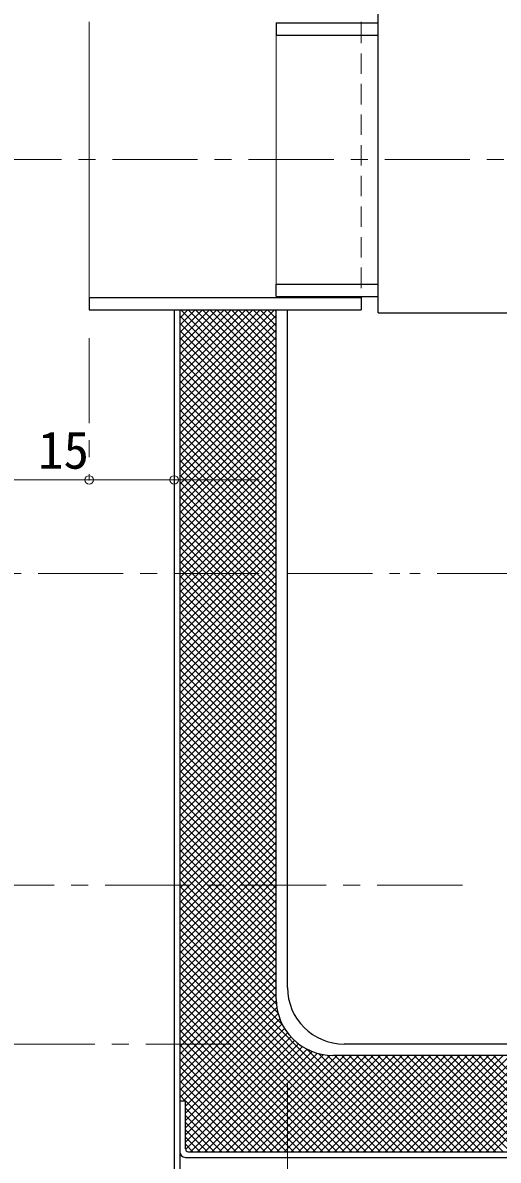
# Model space of a CAD drawing. Units: millimetres, scale not verified. Extents: x -637 to 578, y -407 to 436.
# Drawn here: x -406.5 to -322.7, y -207.9 to -7.3 of the extents above; entities that cross this region are included whole.
import ezdxf
from ezdxf.enums import TextEntityAlignment as Align

# ---------------------------------------------------------------- set-up
doc = ezdxf.new("R2010")
doc.units = ezdxf.units.MM
doc.header["$LTSCALE"] = 3
doc.header["$PDMODE"] = 32
doc.header["$PDSIZE"] = 1.5
for name, pattern in [('CHAIN1', [8, 5, -1, 1, -1]), ('DASHED1', [1.8, 1.2, -0.6]), ('DOUBLE_CHAIN1', [8.8, 5, -1, 0.6, -0.6, 0.6, -1])]:
    doc.linetypes.add(name, pattern=pattern)
doc.layers.add('0-0', color=4, linetype='Continuous', lineweight=9)
doc.styles.add('ＭＳ ゴシック', font='')
doc.styles.get('ＭＳ ゴシック').set_extended_font_data('MS Gothic')

msp = doc.modelspace()

# ---------------------------------------------------------------- linework, layer by layer
at = {"layer": '0-0', "color": 5, "lineweight": 25}
for p, q in [((-343.84, -58.426), (-343.84, -4.426)), ((-361.84, -7.276), (-343.84, -7.276)), ((-361.84, -7.276), (-361.84, -9.476)), ((-361.84, -9.476), (-343.84, -9.476)), ((-361.84, -55.576), (-361.84, -53.376)), ((-361.84, -53.376), (-343.84, -53.376)), ((-394.84, -55.726), (-394.84, -57.926)), ((-394.84, -55.726), (-346.84, -55.726)), ((-361.84, -55.576), (-343.84, -55.576)), ((-346.84, -55.726), (-346.84, -57.926)), ((-394.84, -57.926), (-346.84, -57.926)), ((-379.84, -57.926), (-379.84, -221.426)), ((-378.84, -57.926), (-378.84, -221.426)), ((-361.84, -179.426), (-361.84, -57.926)), ((-359.84, -177.426), (-359.84, -57.926)), ((-343.84, -58.426), (-267.84, -58.426)), ((-159.84, -187.426), (-349.84, -187.426)), ((-157.84, -189.426), (-351.84, -189.426)), ((-378.84, -197.426), (-377.84, -197.426)), ((-377.84, -205.926), (-377.84, -197.426)), ((-377.34, -206.426), (-132.34, -206.426)), ((-377.84, -207.426), (-131.84, -207.426))]:
    msp.add_line(p, q, dxfattribs=at)
at = {"layer": '0-0', "color": 7, "lineweight": 18}
for p, q in [((-394.84, -7.126), (-394.84, -55.726)), ((-346.84, -7.126), (-346.84, -7.276)), ((-361.84, -9.476), (-361.84, -53.376)), ((-346.84, -55.726), (-346.84, -55.576))]:
    msp.add_line(p, q, dxfattribs=at)
at = {"layer": '0-0', "linetype": 'DASHED1'}
msp.add_line((-346.84, -7.276), (-346.84, -55.576), dxfattribs=at)
at = {"layer": '0-0', "linetype": 'CHAIN1'}
for p, q in [((-255.69, -31.426), (-497.34, -31.426)), ((-394.84, -62.926), (-394.84, -87.926)), ((-364.84, -104.426), (-497.34, -104.426)), ((-328.99, -159.426), (-482.34, -159.426)), ((-369.84, -187.426), (-497.34, -187.426)), ((-359.84, -194.426), (-359.84, -276.426))]:
    msp.add_line(p, q, dxfattribs=at)
at = {"layer": '0-0'}
for p, q in [((-378.84, -74.643), (-362.123, -57.926)), ((-378.84, -73.37), (-363.396, -57.926)), ((-378.84, -72.097), (-364.669, -57.926)), ((-378.84, -70.825), (-365.942, -57.926)), ((-378.84, -69.552), (-367.215, -57.926)), ((-378.84, -68.279), (-368.487, -57.926)), ((-378.84, -67.006), (-369.76, -57.926)), ((-378.84, -65.733), (-371.033, -57.926)), ((-378.84, -64.461), (-372.306, -57.926)), ((-378.84, -63.188), (-373.578, -57.926)), ((-378.84, -61.915), (-374.851, -57.926)), ((-378.84, -60.642), (-376.124, -57.926)), ((-378.84, -59.37), (-377.397, -57.926)), ((-378.84, -58.097), (-378.67, -57.926)), ((-378.642, -57.926), (-361.84, -74.727)), ((-377.369, -57.926), (-361.84, -73.455)), ((-376.096, -57.926), (-361.84, -72.182)), ((-374.823, -57.926), (-361.84, -70.909)), ((-373.551, -57.926), (-361.84, -69.636)), ((-372.278, -57.926), (-361.84, -68.363)), ((-371.005, -57.926), (-361.84, -67.091)), ((-369.732, -57.926), (-361.84, -65.818)), ((-368.459, -57.926), (-361.84, -64.545)), ((-367.187, -57.926), (-361.84, -63.272)), ((-365.914, -57.926), (-361.84, -61.999)), ((-364.641, -57.926), (-361.84, -60.727)), ((-363.368, -57.926), (-361.84, -59.454)), ((-362.095, -57.926), (-361.84, -58.181)), ((-378.84, -75.916), (-361.84, -58.916)), ((-378.84, -59), (-361.84, -76)), ((-378.84, -77.189), (-361.84, -60.189)), ((-378.84, -60.273), (-361.84, -77.273)), ((-378.84, -78.461), (-361.84, -61.461)), ((-378.84, -61.546), (-361.84, -78.546)), ((-378.84, -79.734), (-361.84, -62.734)), ((-378.84, -62.819), (-361.84, -79.819)), ((-378.84, -81.007), (-361.84, -64.007)), ((-378.84, -64.091), (-361.84, -81.091)), ((-378.84, -82.28), (-361.84, -65.28)), ((-378.84, -65.364), (-361.84, -82.364)), ((-378.84, -83.553), (-361.84, -66.553)), ((-378.84, -66.637), (-361.84, -83.637)), ((-378.84, -84.825), (-361.84, -67.825)), ((-378.84, -67.91), (-361.84, -84.91)), ((-378.84, -86.098), (-361.84, -69.098)), ((-378.84, -69.182), (-361.84, -86.182)), ((-378.84, -87.371), (-361.84, -70.371)), ((-378.84, -70.455), (-361.84, -87.455)), ((-378.84, -88.644), (-361.84, -71.644)), ((-378.84, -71.728), (-361.84, -88.728)), ((-378.84, -89.917), (-361.84, -72.917)), ((-378.84, -73.001), (-361.84, -90.001)), ((-378.84, -91.189), (-361.84, -74.189)), ((-378.84, -74.274), (-361.84, -91.274)), ((-378.84, -92.462), (-361.84, -75.462)), ((-378.84, -75.546), (-361.84, -92.546)), ((-378.84, -93.735), (-361.84, -76.735)), ((-378.84, -76.819), (-361.84, -93.819)), ((-378.84, -95.008), (-361.84, -78.008)), ((-378.84, -78.092), (-361.84, -95.092)), ((-378.84, -96.281), (-361.84, -79.281)), ((-378.84, -79.365), (-361.84, -96.365)), ((-378.84, -97.553), (-361.84, -80.553)), ((-378.84, -80.638), (-361.84, -97.638)), ((-378.84, -98.826), (-361.84, -81.826)), ((-378.84, -81.91), (-361.84, -98.91)), ((-378.84, -100.099), (-361.84, -83.099)), ((-378.84, -83.183), (-361.84, -100.183)), ((-378.84, -101.372), (-361.84, -84.372)), ((-378.84, -84.456), (-361.84, -101.456)), ((-378.84, -102.644), (-361.84, -85.644)), ((-378.84, -85.729), (-361.84, -102.729)), ((-409.84, -87.926), (-364.84, -87.926)), ((-378.84, -103.917), (-361.84, -86.917)), ((-378.84, -87.002), (-361.84, -104.002)), ((-378.84, -105.19), (-361.84, -88.19)), ((-378.84, -88.274), (-361.84, -105.274)), ((-378.84, -106.463), (-361.84, -89.463)), ((-378.84, -89.547), (-361.84, -106.547)), ((-378.84, -107.736), (-361.84, -90.736)), ((-378.84, -90.82), (-361.84, -107.82)), ((-378.84, -109.008), (-361.84, -92.008)), ((-378.84, -92.093), (-361.84, -109.093)), ((-378.84, -110.281), (-361.84, -93.281)), ((-378.84, -93.366), (-361.84, -110.366)), ((-378.84, -111.554), (-361.84, -94.554)), ((-378.84, -94.638), (-361.84, -111.638)), ((-378.84, -112.827), (-361.84, -95.827)), ((-378.84, -95.911), (-361.84, -112.911)), ((-378.84, -114.1), (-361.84, -97.1)), ((-378.84, -97.184), (-361.84, -114.184)), ((-378.84, -115.372), (-361.84, -98.372)), ((-378.84, -98.457), (-361.84, -115.457)), ((-378.84, -116.645), (-361.84, -99.645)), ((-378.84, -99.729), (-361.84, -116.729)), ((-378.84, -117.918), (-361.84, -100.918)), ((-378.84, -101.002), (-361.84, -118.002)), ((-378.84, -119.191), (-361.84, -102.191)), ((-378.84, -102.275), (-361.84, -119.275)), ((-378.84, -120.464), (-361.84, -103.464)), ((-378.84, -103.548), (-361.84, -120.548)), ((-378.84, -121.736), (-361.84, -104.736)), ((-378.84, -104.821), (-361.84, -121.821)), ((-378.84, -123.009), (-361.84, -106.009)), ((-378.84, -106.093), (-361.84, -123.093)), ((-378.84, -124.282), (-361.84, -107.282)), ((-378.84, -107.366), (-361.84, -124.366)), ((-378.84, -125.555), (-361.84, -108.555)), ((-378.84, -108.639), (-361.84, -125.639)), ((-378.84, -126.828), (-361.84, -109.828)), ((-378.84, -109.912), (-361.84, -126.912)), ((-378.84, -128.1), (-361.84, -111.1)), ((-378.84, -111.185), (-361.84, -128.185)), ((-378.84, -129.373), (-361.84, -112.373)), ((-378.84, -112.457), (-361.84, -129.457)), ((-378.84, -130.646), (-361.84, -113.646)), ((-378.84, -113.73), (-361.84, -130.73)), ((-378.84, -131.919), (-361.84, -114.919)), ((-378.84, -115.003), (-361.84, -132.003)), ((-378.84, -133.191), (-361.84, -116.191)), ((-378.84, -116.276), (-361.84, -133.276)), ((-378.84, -134.464), (-361.84, -117.464)), ((-378.84, -117.549), (-361.84, -134.549)), ((-378.84, -135.737), (-361.84, -118.737)), ((-378.84, -118.821), (-361.84, -135.821)), ((-378.84, -137.01), (-361.84, -120.01)), ((-378.84, -120.094), (-361.84, -137.094)), ((-378.84, -138.283), (-361.84, -121.283)), ((-378.84, -121.367), (-361.84, -138.367)), ((-378.84, -139.555), (-361.84, -122.555)), ((-378.84, -122.64), (-361.84, -139.64)), ((-378.84, -140.828), (-361.84, -123.828)), ((-378.84, -123.913), (-361.84, -140.913)), ((-378.84, -142.101), (-361.84, -125.101)), ((-378.84, -125.185), (-361.84, -142.185)), ((-378.84, -143.374), (-361.84, -126.374)), ((-378.84, -126.458), (-361.84, -143.458)), ((-378.84, -144.647), (-361.84, -127.647)), ((-378.84, -127.731), (-361.84, -144.731)), ((-378.84, -145.919), (-361.84, -128.919)), ((-378.84, -129.004), (-361.84, -146.004)), ((-378.84, -147.192), (-361.84, -130.192)), ((-378.84, -130.277), (-361.84, -147.277)), ((-378.84, -148.465), (-361.84, -131.465)), ((-378.84, -131.549), (-361.84, -148.549)), ((-378.84, -149.738), (-361.84, -132.738)), ((-378.84, -132.822), (-361.84, -149.822)), ((-378.84, -151.011), (-361.84, -134.011)), ((-378.84, -134.095), (-361.84, -151.095)), ((-378.84, -152.283), (-361.84, -135.283)), ((-378.84, -135.368), (-361.84, -152.368)), ((-378.84, -153.556), (-361.84, -136.556)), ((-378.84, -136.64), (-361.84, -153.64)), ((-378.84, -154.829), (-361.84, -137.829)), ((-378.84, -137.913), (-361.84, -154.913)), ((-378.84, -156.102), (-361.84, -139.102)), ((-378.84, -139.186), (-361.84, -156.186)), ((-378.84, -157.375), (-361.84, -140.375)), ((-378.84, -140.459), (-361.84, -157.459)), ((-378.84, -158.647), (-361.84, -141.647)), ((-378.84, -141.732), (-361.84, -158.732)), ((-378.84, -159.92), (-361.84, -142.92)), ((-378.84, -143.004), (-361.84, -160.004)), ((-378.84, -161.193), (-361.84, -144.193)), ((-378.84, -144.277), (-361.84, -161.277)), ((-378.84, -162.466), (-361.84, -145.466)), ((-378.84, -145.55), (-361.84, -162.55)), ((-378.84, -163.738), (-361.84, -146.738)), ((-378.84, -146.823), (-361.84, -163.823)), ((-378.84, -165.011), (-361.84, -148.011)), ((-378.84, -148.096), (-361.84, -165.096)), ((-378.84, -166.284), (-361.84, -149.284)), ((-378.84, -149.368), (-361.84, -166.368)), ((-378.84, -167.557), (-361.84, -150.557)), ((-378.84, -150.641), (-361.84, -167.641)), ((-378.84, -168.83), (-361.84, -151.83)), ((-378.84, -151.914), (-361.84, -168.914)), ((-378.84, -170.102), (-361.84, -153.102)), ((-378.84, -153.187), (-361.84, -170.187)), ((-378.84, -171.375), (-361.84, -154.375)), ((-378.84, -154.46), (-361.84, -171.46)), ((-378.84, -172.648), (-361.84, -155.648)), ((-378.84, -155.732), (-361.84, -172.732)), ((-378.84, -173.921), (-361.84, -156.921)), ((-378.84, -157.005), (-361.84, -174.005)), ((-378.84, -175.194), (-361.84, -158.194)), ((-378.84, -158.278), (-361.84, -175.278)), ((-378.84, -176.466), (-361.84, -159.466)), ((-378.84, -159.551), (-361.84, -176.551)), ((-378.84, -177.739), (-361.84, -160.739)), ((-378.84, -160.824), (-361.84, -177.824)), ((-378.84, -179.012), (-361.84, -162.012)), ((-378.84, -162.096), (-361.84, -179.096)), ((-378.84, -180.285), (-361.84, -163.285)), ((-378.84, -163.369), (-361.791, -180.418)), ((-378.84, -181.558), (-361.84, -164.558)), ((-378.84, -164.642), (-361.511, -181.971)), ((-378.84, -182.83), (-361.84, -165.83)), ((-378.84, -165.915), (-360.709, -184.046)), ((-378.84, -184.103), (-361.84, -167.103)), ((-378.84, -167.187), (-339.602, -206.426)), ((-378.84, -185.376), (-361.84, -168.376)), ((-378.84, -168.46), (-340.875, -206.426)), ((-378.84, -186.649), (-361.84, -169.649)), ((-378.84, -169.733), (-342.147, -206.426)), ((-378.84, -187.922), (-361.84, -170.922)), ((-378.84, -171.006), (-343.42, -206.426)), ((-378.84, -189.194), (-361.84, -172.194)), ((-378.84, -172.279), (-344.693, -206.426)), ((-378.84, -190.467), (-361.84, -173.467)), ((-378.84, -173.551), (-345.966, -206.426)), ((-378.84, -191.74), (-361.84, -174.74)), ((-378.84, -174.824), (-347.239, -206.426)), ((-378.84, -193.013), (-361.84, -176.013)), ((-378.84, -176.097), (-348.511, -206.426)), ((-378.84, -194.286), (-361.84, -177.286)), ((-378.84, -177.37), (-349.784, -206.426)), ((-378.84, -195.558), (-361.84, -178.558)), ((-378.84, -178.643), (-351.057, -206.426)), ((-378.84, -196.831), (-361.832, -179.823)), ((-378.84, -179.915), (-352.33, -206.426)), ((-378.84, -181.188), (-353.603, -206.426)), ((-378.84, -182.461), (-354.875, -206.426)), ((-378.162, -197.426), (-361.719, -180.982)), ((-377.84, -198.377), (-361.495, -182.031)), ((-378.84, -183.734), (-356.148, -206.426)), ((-377.84, -199.649), (-361.183, -182.992)), ((-377.84, -200.922), (-360.795, -183.877)), ((-378.84, -185.007), (-357.421, -206.426)), ((-378.84, -186.279), (-358.694, -206.426)), ((-377.84, -202.195), (-360.34, -184.695)), ((-377.84, -203.468), (-359.822, -185.45)), ((-377.84, -204.741), (-359.246, -186.146)), ((-378.84, -187.552), (-359.967, -206.426)), ((-377.834, -206.007), (-358.612, -186.785)), ((-376.98, -206.426), (-357.92, -187.366)), ((-375.707, -206.426), (-357.169, -187.888)), ((-374.435, -206.426), (-356.357, -188.348)), ((-356.46, -188.295), (-338.329, -206.426)), ((-378.84, -188.825), (-361.239, -206.426)), ((-378.84, -190.098), (-362.512, -206.426)), ((-373.162, -206.426), (-355.477, -188.741)), ((-371.889, -206.426), (-354.523, -189.06)), ((-370.616, -206.426), (-353.481, -189.291)), ((-369.343, -206.426), (-352.331, -189.414)), ((-368.071, -206.426), (-351.071, -189.426)), ((-366.798, -206.426), (-349.798, -189.426)), ((-365.525, -206.426), (-348.525, -189.426)), ((-364.252, -206.426), (-347.252, -189.426)), ((-362.979, -206.426), (-345.979, -189.426)), ((-361.707, -206.426), (-344.707, -189.426)), ((-360.434, -206.426), (-343.434, -189.426)), ((-359.161, -206.426), (-342.161, -189.426)), ((-357.888, -206.426), (-340.888, -189.426)), ((-356.615, -206.426), (-339.615, -189.426)), ((-355.343, -206.426), (-338.343, -189.426)), ((-354.386, -189.097), (-337.056, -206.426)), ((-354.07, -206.426), (-337.07, -189.426)), ((-352.833, -189.377), (-335.783, -206.426)), ((-352.797, -206.426), (-335.797, -189.426)), ((-351.524, -206.426), (-334.524, -189.426)), ((-351.511, -189.426), (-334.511, -206.426)), ((-350.252, -206.426), (-333.252, -189.426)), ((-350.238, -189.426), (-333.238, -206.426)), ((-348.979, -206.426), (-331.979, -189.426)), ((-348.965, -189.426), (-331.965, -206.426)), ((-347.706, -206.426), (-330.706, -189.426)), ((-347.692, -189.426), (-330.692, -206.426)), ((-346.433, -206.426), (-329.433, -189.426)), ((-346.42, -189.426), (-329.42, -206.426)), ((-345.16, -206.426), (-328.16, -189.426)), ((-345.147, -189.426), (-328.147, -206.426)), ((-343.888, -206.426), (-326.888, -189.426)), ((-343.874, -189.426), (-326.874, -206.426)), ((-342.615, -206.426), (-325.615, -189.426)), ((-342.601, -189.426), (-325.601, -206.426)), ((-341.342, -206.426), (-324.342, -189.426)), ((-341.328, -189.426), (-324.328, -206.426)), ((-340.069, -206.426), (-323.069, -189.426)), ((-340.056, -189.426), (-323.056, -206.426)), ((-338.796, -206.426), (-321.796, -189.426)), ((-338.783, -189.426), (-321.783, -206.426)), ((-337.524, -206.426), (-320.524, -189.426)), ((-337.51, -189.426), (-320.51, -206.426)), ((-336.251, -206.426), (-319.251, -189.426)), ((-336.237, -189.426), (-319.237, -206.426)), ((-334.978, -206.426), (-317.978, -189.426)), ((-334.964, -189.426), (-317.964, -206.426)), ((-333.705, -206.426), (-316.705, -189.426)), ((-333.692, -189.426), (-316.692, -206.426)), ((-332.432, -206.426), (-315.432, -189.426)), ((-332.419, -189.426), (-315.419, -206.426)), ((-331.16, -206.426), (-314.16, -189.426)), ((-331.146, -189.426), (-314.146, -206.426)), ((-329.887, -206.426), (-312.887, -189.426)), ((-329.873, -189.426), (-312.873, -206.426)), ((-328.614, -206.426), (-311.614, -189.426)), ((-328.6, -189.426), (-311.6, -206.426)), ((-327.341, -206.426), (-310.341, -189.426)), ((-327.328, -189.426), (-310.328, -206.426)), ((-326.068, -206.426), (-309.068, -189.426)), ((-326.055, -189.426), (-309.055, -206.426)), ((-324.796, -206.426), (-307.796, -189.426)), ((-324.782, -189.426), (-307.782, -206.426)), ((-323.523, -206.426), (-306.523, -189.426)), ((-323.509, -189.426), (-306.509, -206.426)), ((-378.84, -191.371), (-363.785, -206.426)), ((-378.84, -192.643), (-365.058, -206.426)), ((-378.84, -193.916), (-366.33, -206.426)), ((-378.84, -195.189), (-367.603, -206.426)), ((-378.84, -196.462), (-377.876, -197.426)), ((-377.84, -197.462), (-368.876, -206.426)), ((-377.84, -198.734), (-370.149, -206.426)), ((-377.84, -200.007), (-371.422, -206.426)), ((-377.84, -201.28), (-372.694, -206.426)), ((-377.84, -202.553), (-373.967, -206.426)), ((-377.84, -203.826), (-375.24, -206.426)), ((-377.84, -205.098), (-376.513, -206.426))]:
    msp.add_line(p, q, dxfattribs=at)
at = {"layer": '0-0', "linetype": 'DOUBLE_CHAIN1'}
msp.add_line((-359.84, -104.426), (-177.84, -104.426), dxfattribs=at)
at = {"layer": '0-0', "color": 5, "lineweight": 25}
for centre, radius in [((-349.84, -177.426), 10), ((-351.84, -179.426), 10), ((-377.84, -206.426), 1), ((-377.34, -205.926), 0.5)]:
    msp.add_arc(centre, radius, 180, 270, dxfattribs=at)
at = {"layer": '0-0', "color": 1}
for p in [(-394.84, -87.926), (-379.84, -87.926)]:
    msp.add_point(p, dxfattribs=at)

# ---------------------------------------------------------------- texts
at = {"layer": '0-0', "color": 7, "style": 'ＭＳ ゴシック'}
msp.add_text('15', height=6.598, dxfattribs=at).set_placement((-403.84, -87.926), align=Align.BOTTOM_LEFT)

doc.saveas('drawing.dxf')
